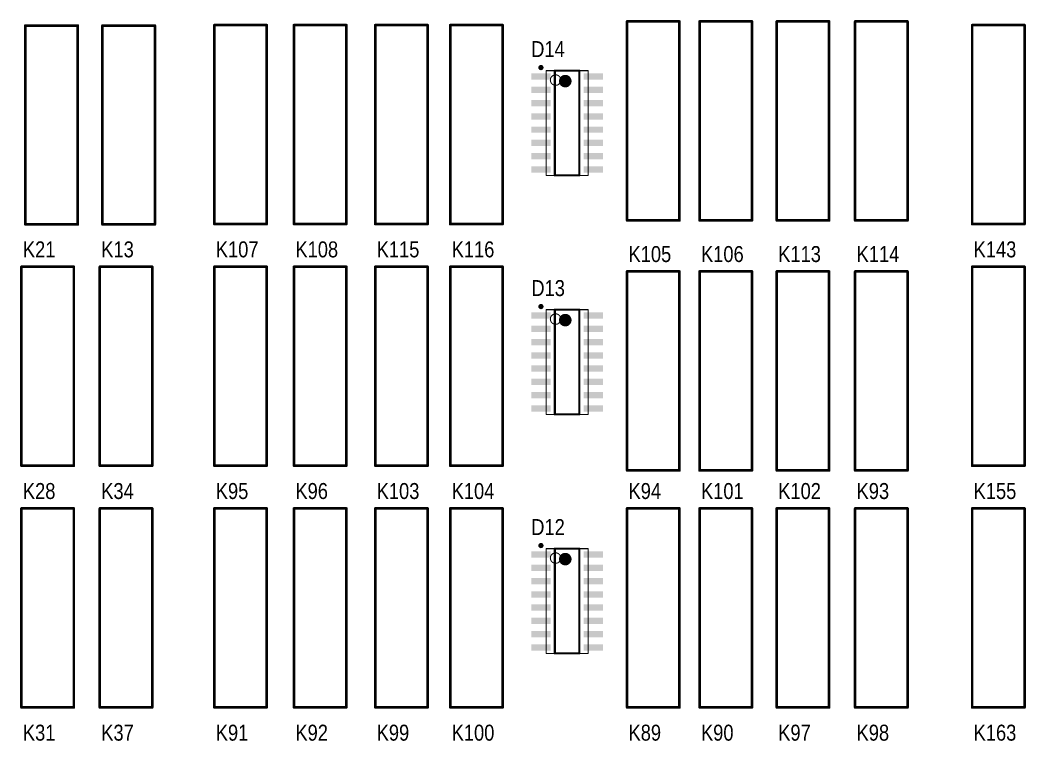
# Model space of a CAD drawing. Header units: millimetres. Extents: x 7140 to 8879, y -16257 to -5062.
# Drawn here: x 7240.7 to 7336.7, y -14654.3 to -14585.5 of the extents above; entities that cross this region are included whole.
import ezdxf

# ---------------------------------------------------------------- set-up
doc = ezdxf.new("R2010")
doc.units = ezdxf.units.MM
for name, color, linetype in [('Mechanical13', 56, 'Continuous'), ('TopOverlay', 2, 'Continuous'), ('TopSolder', 216, 'Continuous')]:
    doc.layers.add(name, color=color, linetype=linetype)
doc.styles.get("Standard").update_dxf_attribs({"font": 'ARIALN.TTF', "height": 3.4})

msp = doc.modelspace()

# ---------------------------------------------------------------- linework, layer by layer
at = {"layer": 'Mechanical13', "const_width": 0.1}
for points in [[(7290.92096, -14590.32192), (7294.92095, -14590.32192)], [(7290.92096, -14600.32195), (7290.92096, -14590.32192)], [(7294.92095, -14600.32195), (7294.92095, -14590.32192)], [(7290.92096, -14600.32195), (7294.92095, -14600.32195)], [(7290.92096, -14613.14565), (7294.92095, -14613.14565)], [(7290.92096, -14623.14563), (7290.92096, -14613.14565)], [(7294.92095, -14623.14563), (7294.92095, -14613.14565)], [(7290.92096, -14623.14563), (7294.92095, -14623.14563)], [(7290.92096, -14635.96938), (7294.92095, -14635.96938)], [(7290.92096, -14645.96936), (7290.92096, -14635.96938)], [(7294.92095, -14645.96936), (7294.92095, -14635.96938)], [(7290.92096, -14645.96936), (7294.92095, -14645.96936)]]:
    msp.add_lwpolyline(points, dxfattribs=at)
at = {"layer": 'Mechanical13'}
for points, const_width in [([(7290.89596, -14590.32192, 1), (7290.94595, -14590.32192, 1)], 0.05), ([(7290.89596, -14590.32192, 1), (7290.94595, -14590.32192, 1)], 0.05), ([(7294.89595, -14590.32192, 1), (7294.94595, -14590.32192, 1)], 0.05), ([(7294.89595, -14590.32192, 1), (7294.94595, -14590.32192, 1)], 0.05), ([(7292.32094, -14591.22197, 1), (7291.32094, -14591.22197, 1)], 0.1), ([(7291.29594, -14591.22197, 1), (7291.34594, -14591.22197, 1)], 0.05), ([(7292.29594, -14591.22197, 1), (7292.34594, -14591.22197, 1)], 0.05), ([(7290.89596, -14600.32195, 1), (7290.94595, -14600.32195, 1)], 0.05), ([(7290.89596, -14600.32195, 1), (7290.94595, -14600.32195, 1)], 0.05), ([(7294.89595, -14600.32195, 1), (7294.94595, -14600.32195, 1)], 0.05), ([(7294.89595, -14600.32195, 1), (7294.94595, -14600.32195, 1)], 0.05), ([(7290.89596, -14613.14565, 1), (7290.94595, -14613.14565, 1)], 0.05), ([(7290.89596, -14613.14565, 1), (7290.94595, -14613.14565, 1)], 0.05), ([(7292.32094, -14614.04563, 1), (7291.32094, -14614.04563, 1)], 0.1), ([(7294.89595, -14613.14565, 1), (7294.94595, -14613.14565, 1)], 0.05), ([(7294.89595, -14613.14565, 1), (7294.94595, -14613.14565, 1)], 0.05), ([(7291.29594, -14614.04563, 1), (7291.34594, -14614.04563, 1)], 0.05), ([(7292.29594, -14614.04563, 1), (7292.34594, -14614.04563, 1)], 0.05), ([(7290.89596, -14623.14563, 1), (7290.94595, -14623.14563, 1)], 0.05), ([(7290.89596, -14623.14563, 1), (7290.94595, -14623.14563, 1)], 0.05), ([(7294.89595, -14623.14563, 1), (7294.94595, -14623.14563, 1)], 0.05), ([(7294.89595, -14623.14563, 1), (7294.94595, -14623.14563, 1)], 0.05), ([(7290.89596, -14635.96938, 1), (7290.94595, -14635.96938, 1)], 0.05), ([(7290.89596, -14635.96938, 1), (7290.94595, -14635.96938, 1)], 0.05), ([(7292.32094, -14636.86939, 1), (7291.32094, -14636.86939, 1)], 0.1), ([(7294.89595, -14635.96938, 1), (7294.94595, -14635.96938, 1)], 0.05), ([(7294.89595, -14635.96938, 1), (7294.94595, -14635.96938, 1)], 0.05), ([(7291.29594, -14636.86939, 1), (7291.34594, -14636.86939, 1)], 0.05), ([(7292.29594, -14636.86939, 1), (7292.34594, -14636.86939, 1)], 0.05), ([(7290.89596, -14645.96936, 1), (7290.94595, -14645.96936, 1)], 0.05), ([(7290.89596, -14645.96936, 1), (7290.94595, -14645.96936, 1)], 0.05), ([(7294.89595, -14645.96936, 1), (7294.94595, -14645.96936, 1)], 0.05), ([(7294.89595, -14645.96936, 1), (7294.94595, -14645.96936, 1)], 0.05)]:
    msp.add_lwpolyline(points, format="xyb", close=True, dxfattribs=dict(at, const_width=const_width))
at = {"layer": 'TopOverlay'}
for points, const_width in [([(7298.64951, -14604.61918), (7298.64951, -14585.62216)], 0.254), ([(7298.64951, -14585.62216), (7303.6525, -14585.62216)], 0.254), ([(7303.6525, -14604.62217), (7303.6525, -14585.62216)], 0.254), ([(7305.57101, -14604.61918), (7305.57101, -14585.62216)], 0.254), ([(7305.57101, -14585.62216), (7310.57405, -14585.62216)], 0.254), ([(7310.57405, -14604.62217), (7310.57405, -14585.62216)], 0.254), ([(7312.94504, -14604.61918), (7312.94504, -14585.62216)], 0.254), ([(7312.94504, -14585.62216), (7317.94803, -14585.62216)], 0.254), ([(7317.94803, -14604.62217), (7317.94803, -14585.62216)], 0.254), ([(7320.42996, -14604.61918), (7320.42996, -14585.62216)], 0.254), ([(7320.42996, -14585.62216), (7325.433, -14585.62216)], 0.254), ([(7325.433, -14604.62217), (7325.433, -14585.62216)], 0.254), ([(7241.18196, -14605.00719), (7241.18196, -14586.01017)], 0.254), ([(7241.18196, -14586.01017), (7246.185, -14586.01017)], 0.254), ([(7246.185, -14605.01019), (7246.185, -14586.01017)], 0.254), ([(7248.54796, -14605.00719), (7248.54796, -14586.01017)], 0.254), ([(7248.54796, -14586.01017), (7253.55095, -14586.01017)], 0.254), ([(7253.55095, -14605.01019), (7253.55095, -14586.01017)], 0.254), ([(7259.23156, -14604.97092), (7259.23156, -14585.9739)], 0.254), ([(7259.23156, -14585.9739), (7264.2346, -14585.9739)], 0.254), ([(7264.2346, -14604.97391), (7264.2346, -14585.9739)], 0.254), ([(7266.83601, -14604.97092), (7266.83601, -14585.9739)], 0.254), ([(7266.83601, -14585.9739), (7271.83905, -14585.9739)], 0.254), ([(7271.83905, -14604.97391), (7271.83905, -14585.9739)], 0.254), ([(7274.59749, -14604.97092), (7274.59749, -14585.9739)], 0.254), ([(7274.59749, -14585.9739), (7279.60053, -14585.9739)], 0.254), ([(7279.60053, -14604.97391), (7279.60053, -14585.9739)], 0.254), ([(7281.75851, -14604.97092), (7281.75851, -14585.9739)], 0.254), ([(7281.75851, -14585.9739), (7286.76155, -14585.9739)], 0.254), ([(7286.76155, -14604.97391), (7286.76155, -14585.9739)], 0.254), ([(7331.60596, -14604.97092), (7331.60596, -14585.9739)], 0.254), ([(7331.60596, -14585.9739), (7336.60895, -14585.9739)], 0.254), ([(7336.60895, -14604.97391), (7336.60895, -14585.9739)], 0.254), ([(7291.74595, -14590.32192), (7294.09596, -14590.32192)], 0.2), ([(7291.74595, -14600.32195), (7291.74595, -14590.32192)], 0.2), ([(7294.09596, -14600.32195), (7294.09596, -14590.32192)], 0.2), ([(7291.74595, -14600.32195), (7294.09596, -14600.32195)], 0.2), ([(7241.18196, -14605.00719), (7241.18496, -14605.01019)], 0.254), ([(7241.18496, -14605.01019), (7246.185, -14605.01019)], 0.254), ([(7248.54796, -14605.00719), (7248.55096, -14605.01019)], 0.254), ([(7248.55096, -14605.01019), (7253.55095, -14605.01019)], 0.254), ([(7259.23156, -14604.97092), (7259.23456, -14604.97391)], 0.254), ([(7259.23456, -14604.97391), (7264.2346, -14604.97391)], 0.254), ([(7266.83601, -14604.97092), (7266.83901, -14604.97391)], 0.254), ([(7266.83901, -14604.97391), (7271.83905, -14604.97391)], 0.254), ([(7274.59749, -14604.97092), (7274.60049, -14604.97391)], 0.254), ([(7274.60049, -14604.97391), (7279.60053, -14604.97391)], 0.254), ([(7281.75851, -14604.97092), (7281.76151, -14604.97391)], 0.254), ([(7281.76151, -14604.97391), (7286.76155, -14604.97391)], 0.254), ([(7298.64951, -14604.61918), (7298.65251, -14604.62217)], 0.254), ([(7298.65251, -14604.62217), (7303.6525, -14604.62217)], 0.254), ([(7305.57101, -14604.61918), (7305.57401, -14604.62217)], 0.254), ([(7305.57401, -14604.62217), (7310.57405, -14604.62217)], 0.254), ([(7312.94504, -14604.61918), (7312.94804, -14604.62217)], 0.254), ([(7312.94804, -14604.62217), (7317.94803, -14604.62217)], 0.254), ([(7320.42996, -14604.61918), (7320.43296, -14604.62217)], 0.254), ([(7320.43296, -14604.62217), (7325.433, -14604.62217)], 0.254), ([(7331.60596, -14604.97092), (7331.60896, -14604.97391)], 0.254), ([(7331.60896, -14604.97391), (7336.60895, -14604.97391)], 0.254), ([(7240.80904, -14628.04865), (7240.80904, -14609.05163)], 0.254), ([(7240.80904, -14609.05163), (7245.81208, -14609.05163)], 0.254), ([(7245.81208, -14628.05164), (7245.81208, -14609.05163)], 0.254), ([(7248.29396, -14628.04865), (7248.29396, -14609.05163)], 0.254), ([(7248.29396, -14609.05163), (7253.29695, -14609.05163)], 0.254), ([(7253.29695, -14628.05164), (7253.29695, -14609.05163)], 0.254), ([(7259.23156, -14628.04865), (7259.23156, -14609.05163)], 0.254), ([(7259.23156, -14609.05163), (7264.23455, -14609.05163)], 0.254), ([(7264.23455, -14628.05164), (7264.23455, -14609.05163)], 0.254), ([(7266.83601, -14628.04865), (7266.83601, -14609.05163)], 0.254), ([(7266.83601, -14609.05163), (7271.83905, -14609.05163)], 0.254), ([(7271.83905, -14628.05164), (7271.83905, -14609.05163)], 0.254), ([(7274.59749, -14628.04865), (7274.59749, -14609.05163)], 0.254), ([(7274.59749, -14609.05163), (7279.60048, -14609.05163)], 0.254), ([(7279.60048, -14628.05164), (7279.60048, -14609.05163)], 0.254), ([(7281.75851, -14628.04865), (7281.75851, -14609.05163)], 0.254), ([(7281.75851, -14609.05163), (7286.76155, -14609.05163)], 0.254), ([(7286.76155, -14628.05164), (7286.76155, -14609.05163)], 0.254), ([(7298.64951, -14628.49518), (7298.64951, -14609.49816)], 0.254), ([(7298.64951, -14609.49816), (7303.6525, -14609.49816)], 0.254), ([(7303.6525, -14628.49817), (7303.6525, -14609.49816)], 0.254), ([(7305.57101, -14628.49518), (7305.57101, -14609.49816)], 0.254), ([(7305.57101, -14609.49816), (7310.574, -14609.49816)], 0.254), ([(7310.574, -14628.49817), (7310.574, -14609.49816)], 0.254), ([(7312.94504, -14628.49518), (7312.94504, -14609.49816)], 0.254), ([(7312.94504, -14609.49816), (7317.94803, -14609.49816)], 0.254), ([(7317.94803, -14628.49817), (7317.94803, -14609.49816)], 0.254), ([(7320.42996, -14628.49518), (7320.42996, -14609.49816)], 0.254), ([(7320.42996, -14609.49816), (7325.43295, -14609.49816)], 0.254), ([(7325.43295, -14628.49817), (7325.43295, -14609.49816)], 0.254), ([(7331.60596, -14628.04865), (7331.60596, -14609.05163)], 0.254), ([(7331.60596, -14609.05163), (7336.60895, -14609.05163)], 0.254), ([(7336.60895, -14628.05164), (7336.60895, -14609.05163)], 0.254), ([(7291.74595, -14613.14565), (7294.09596, -14613.14565)], 0.2), ([(7291.74595, -14623.14563), (7291.74595, -14613.14565)], 0.2), ([(7294.09596, -14623.14563), (7294.09596, -14613.14565)], 0.2), ([(7291.74595, -14623.14563), (7294.09596, -14623.14563)], 0.2), ([(7240.80904, -14628.04865), (7240.81209, -14628.05164)], 0.254), ([(7240.81209, -14628.05164), (7245.81208, -14628.05164)], 0.254), ([(7248.29396, -14628.04865), (7248.29696, -14628.05164)], 0.254), ([(7248.29696, -14628.05164), (7253.29695, -14628.05164)], 0.254), ([(7259.23156, -14628.04865), (7259.23456, -14628.05164)], 0.254), ([(7259.23456, -14628.05164), (7264.23455, -14628.05164)], 0.254), ([(7266.83601, -14628.04865), (7266.83901, -14628.05164)], 0.254), ([(7266.83901, -14628.05164), (7271.83905, -14628.05164)], 0.254), ([(7274.59749, -14628.04865), (7274.60049, -14628.05164)], 0.254), ([(7274.60049, -14628.05164), (7279.60048, -14628.05164)], 0.254), ([(7281.75851, -14628.04865), (7281.76151, -14628.05164)], 0.254), ([(7281.76151, -14628.05164), (7286.76155, -14628.05164)], 0.254), ([(7331.60596, -14628.04865), (7331.60896, -14628.05164)], 0.254), ([(7331.60896, -14628.05164), (7336.60895, -14628.05164)], 0.254), ([(7298.64951, -14628.49518), (7298.65251, -14628.49817)], 0.254), ([(7298.65251, -14628.49817), (7303.6525, -14628.49817)], 0.254), ([(7305.57101, -14628.49518), (7305.57401, -14628.49817)], 0.254), ([(7305.57401, -14628.49817), (7310.574, -14628.49817)], 0.254), ([(7312.94504, -14628.49518), (7312.94804, -14628.49817)], 0.254), ([(7312.94804, -14628.49817), (7317.94803, -14628.49817)], 0.254), ([(7320.42996, -14628.49518), (7320.43296, -14628.49817)], 0.254), ([(7320.43296, -14628.49817), (7325.43295, -14628.49817)], 0.254), ([(7240.80904, -14651.12632), (7240.80904, -14632.12931)], 0.254), ([(7240.80904, -14632.12931), (7245.81203, -14632.12931)], 0.254), ([(7245.81203, -14651.12932), (7245.81203, -14632.12931)], 0.254), ([(7248.29396, -14651.12632), (7248.29396, -14632.12931)], 0.254), ([(7248.29396, -14632.12931), (7253.297, -14632.12931)], 0.254), ([(7253.297, -14651.12932), (7253.297, -14632.12931)], 0.254), ([(7259.23156, -14651.12632), (7259.23156, -14632.12931)], 0.254), ([(7259.23156, -14632.12931), (7264.2346, -14632.12931)], 0.254), ([(7264.2346, -14651.12932), (7264.2346, -14632.12931)], 0.254), ([(7266.83601, -14651.12632), (7266.83601, -14632.12931)], 0.254), ([(7266.83601, -14632.12931), (7271.83905, -14632.12931)], 0.254), ([(7271.83905, -14651.12932), (7271.83905, -14632.12931)], 0.254), ([(7274.59749, -14651.12632), (7274.59749, -14632.12931)], 0.254), ([(7274.59749, -14632.12931), (7279.60053, -14632.12931)], 0.254), ([(7279.60053, -14651.12932), (7279.60053, -14632.12931)], 0.254), ([(7281.75851, -14651.12632), (7281.75851, -14632.12931)], 0.254), ([(7281.75851, -14632.12931), (7286.76155, -14632.12931)], 0.254), ([(7286.76155, -14651.12932), (7286.76155, -14632.12931)], 0.254), ([(7298.64951, -14651.12632), (7298.64951, -14632.12931)], 0.254), ([(7298.64951, -14632.12931), (7303.6525, -14632.12931)], 0.254), ([(7303.6525, -14651.12932), (7303.6525, -14632.12931)], 0.254), ([(7305.57101, -14651.12632), (7305.57101, -14632.12931)], 0.254), ([(7305.57101, -14632.12931), (7310.574, -14632.12931)], 0.254), ([(7310.574, -14651.12932), (7310.574, -14632.12931)], 0.254), ([(7312.94504, -14651.12632), (7312.94504, -14632.12931)], 0.254), ([(7312.94504, -14632.12931), (7317.94808, -14632.12931)], 0.254), ([(7317.94808, -14651.12932), (7317.94808, -14632.12931)], 0.254), ([(7320.42996, -14651.12632), (7320.42996, -14632.12931)], 0.254), ([(7320.42996, -14632.12931), (7325.433, -14632.12931)], 0.254), ([(7325.433, -14651.12932), (7325.433, -14632.12931)], 0.254), ([(7331.60596, -14651.12632), (7331.60596, -14632.12931)], 0.254), ([(7331.60596, -14632.12931), (7336.60895, -14632.12931)], 0.254), ([(7336.60895, -14651.12932), (7336.60895, -14632.12931)], 0.254), ([(7291.74595, -14635.96938), (7294.09596, -14635.96938)], 0.2), ([(7291.74595, -14645.96936), (7291.74595, -14635.96938)], 0.2), ([(7294.09596, -14645.96936), (7294.09596, -14635.96938)], 0.2), ([(7291.74595, -14645.96936), (7294.09596, -14645.96936)], 0.2), ([(7240.80904, -14651.12632), (7240.81204, -14651.12932)], 0.254), ([(7240.81204, -14651.12932), (7245.81203, -14651.12932)], 0.254), ([(7248.29396, -14651.12632), (7248.29696, -14651.12932)], 0.254), ([(7248.29696, -14651.12932), (7253.297, -14651.12932)], 0.254), ([(7259.23156, -14651.12632), (7259.23456, -14651.12932)], 0.254), ([(7259.23456, -14651.12932), (7264.2346, -14651.12932)], 0.254), ([(7266.83601, -14651.12632), (7266.83901, -14651.12932)], 0.254), ([(7266.83901, -14651.12932), (7271.83905, -14651.12932)], 0.254), ([(7274.59749, -14651.12632), (7274.60049, -14651.12932)], 0.254), ([(7274.60049, -14651.12932), (7279.60053, -14651.12932)], 0.254), ([(7281.75851, -14651.12632), (7281.76151, -14651.12932)], 0.254), ([(7281.76151, -14651.12932), (7286.76155, -14651.12932)], 0.254), ([(7298.64951, -14651.12632), (7298.65251, -14651.12932)], 0.254), ([(7298.65251, -14651.12932), (7303.6525, -14651.12932)], 0.254), ([(7305.57101, -14651.12632), (7305.57401, -14651.12932)], 0.254), ([(7305.57401, -14651.12932), (7310.574, -14651.12932)], 0.254), ([(7312.94504, -14651.12632), (7312.94804, -14651.12932)], 0.254), ([(7312.94804, -14651.12932), (7317.94808, -14651.12932)], 0.254), ([(7320.42996, -14651.12632), (7320.43296, -14651.12932)], 0.254), ([(7320.43296, -14651.12932), (7325.433, -14651.12932)], 0.254), ([(7331.60596, -14651.12632), (7331.60896, -14651.12932)], 0.254), ([(7331.60896, -14651.12932), (7336.60895, -14651.12932)], 0.254)]:
    msp.add_lwpolyline(points, dxfattribs=dict(at, const_width=const_width))
for points, const_width in [([(7298.58601, -14585.62216, 1), (7298.71301, -14585.62216, 1)], 0.127), ([(7298.58601, -14585.62216, 1), (7298.71301, -14585.62216, 1)], 0.127), ([(7303.589, -14585.62216, 1), (7303.716, -14585.62216, 1)], 0.127), ([(7303.589, -14585.62216, 1), (7303.716, -14585.62216, 1)], 0.127), ([(7305.50751, -14585.62216, 1), (7305.63451, -14585.62216, 1)], 0.127), ([(7305.50751, -14585.62216, 1), (7305.63451, -14585.62216, 1)], 0.127), ([(7310.51055, -14585.62216, 1), (7310.63755, -14585.62216, 1)], 0.127), ([(7310.51055, -14585.62216, 1), (7310.63755, -14585.62216, 1)], 0.127), ([(7312.88154, -14585.62216, 1), (7313.00854, -14585.62216, 1)], 0.127), ([(7312.88154, -14585.62216, 1), (7313.00854, -14585.62216, 1)], 0.127), ([(7317.88453, -14585.62216, 1), (7318.01153, -14585.62216, 1)], 0.127), ([(7317.88453, -14585.62216, 1), (7318.01153, -14585.62216, 1)], 0.127), ([(7320.36646, -14585.62216, 1), (7320.49346, -14585.62216, 1)], 0.127), ([(7320.36646, -14585.62216, 1), (7320.49346, -14585.62216, 1)], 0.127), ([(7325.3695, -14585.62216, 1), (7325.4965, -14585.62216, 1)], 0.127), ([(7325.3695, -14585.62216, 1), (7325.4965, -14585.62216, 1)], 0.127), ([(7241.11846, -14586.01017, 1), (7241.24546, -14586.01017, 1)], 0.127), ([(7241.11846, -14586.01017, 1), (7241.24546, -14586.01017, 1)], 0.127), ([(7246.1215, -14586.01017, 1), (7246.2485, -14586.01017, 1)], 0.127), ([(7246.1215, -14586.01017, 1), (7246.2485, -14586.01017, 1)], 0.127), ([(7248.48446, -14586.01017, 1), (7248.61146, -14586.01017, 1)], 0.127), ([(7248.48446, -14586.01017, 1), (7248.61146, -14586.01017, 1)], 0.127), ([(7253.48745, -14586.01017, 1), (7253.61445, -14586.01017, 1)], 0.127), ([(7253.48745, -14586.01017, 1), (7253.61445, -14586.01017, 1)], 0.127), ([(7259.16806, -14585.9739, 1), (7259.29506, -14585.9739, 1)], 0.127), ([(7259.16806, -14585.9739, 1), (7259.29506, -14585.9739, 1)], 0.127), ([(7264.1711, -14585.9739, 1), (7264.2981, -14585.9739, 1)], 0.127), ([(7264.1711, -14585.9739, 1), (7264.2981, -14585.9739, 1)], 0.127), ([(7266.77251, -14585.9739, 1), (7266.89951, -14585.9739, 1)], 0.127), ([(7266.77251, -14585.9739, 1), (7266.89951, -14585.9739, 1)], 0.127), ([(7271.77555, -14585.9739, 1), (7271.90255, -14585.9739, 1)], 0.127), ([(7271.77555, -14585.9739, 1), (7271.90255, -14585.9739, 1)], 0.127), ([(7274.53399, -14585.9739, 1), (7274.66099, -14585.9739, 1)], 0.127), ([(7274.53399, -14585.9739, 1), (7274.66099, -14585.9739, 1)], 0.127), ([(7279.53703, -14585.9739, 1), (7279.66403, -14585.9739, 1)], 0.127), ([(7279.53703, -14585.9739, 1), (7279.66403, -14585.9739, 1)], 0.127), ([(7281.69501, -14585.9739, 1), (7281.82201, -14585.9739, 1)], 0.127), ([(7281.69501, -14585.9739, 1), (7281.82201, -14585.9739, 1)], 0.127), ([(7286.69805, -14585.9739, 1), (7286.82505, -14585.9739, 1)], 0.127), ([(7286.69805, -14585.9739, 1), (7286.82505, -14585.9739, 1)], 0.127), ([(7331.54246, -14585.9739, 1), (7331.66946, -14585.9739, 1)], 0.127), ([(7331.54246, -14585.9739, 1), (7331.66946, -14585.9739, 1)], 0.127), ([(7336.54545, -14585.9739, 1), (7336.67245, -14585.9739, 1)], 0.127), ([(7336.54545, -14585.9739, 1), (7336.67245, -14585.9739, 1)], 0.127), ([(7290.54594, -14590.02697, 1), (7290.29594, -14590.02697, 1)], 0.25), ([(7290.23344, -14590.02697, 1), (7290.35844, -14590.02697, 1)], 0.125), ([(7290.48344, -14590.02697, 1), (7290.60844, -14590.02697, 1)], 0.125), ([(7291.69595, -14590.32192, 1), (7291.79595, -14590.32192, 1)], 0.1), ([(7291.69595, -14590.32192, 1), (7291.79595, -14590.32192, 1)], 0.1), ([(7294.04596, -14590.32192, 1), (7294.14596, -14590.32192, 1)], 0.1), ([(7294.04596, -14590.32192, 1), (7294.14596, -14590.32192, 1)], 0.1), ([(7293.04594, -14591.32197, 1), (7292.44594, -14591.32197, 1)], 0.6), ([(7292.29594, -14591.32197, 1), (7292.59594, -14591.32197, 1)], 0.3), ([(7292.89594, -14591.32197, 1), (7293.19594, -14591.32197, 1)], 0.3), ([(7291.69595, -14600.32195, 1), (7291.79595, -14600.32195, 1)], 0.1), ([(7291.69595, -14600.32195, 1), (7291.79595, -14600.32195, 1)], 0.1), ([(7294.04596, -14600.32195, 1), (7294.14596, -14600.32195, 1)], 0.1), ([(7294.04596, -14600.32195, 1), (7294.14596, -14600.32195, 1)], 0.1), ([(7241.11846, -14605.00719, 1), (7241.24546, -14605.00719, 1)], 0.127), ([(7241.11846, -14605.00719, 1), (7241.24546, -14605.00719, 1)], 0.127), ([(7241.12146, -14605.01019, 1), (7241.24846, -14605.01019, 1)], 0.127), ([(7241.12146, -14605.01019, 1), (7241.24846, -14605.01019, 1)], 0.127), ([(7246.1215, -14605.01019, 1), (7246.2485, -14605.01019, 1)], 0.127), ([(7246.1215, -14605.01019, 1), (7246.2485, -14605.01019, 1)], 0.127), ([(7248.48446, -14605.00719, 1), (7248.61146, -14605.00719, 1)], 0.127), ([(7248.48446, -14605.00719, 1), (7248.61146, -14605.00719, 1)], 0.127), ([(7248.48746, -14605.01019, 1), (7248.61446, -14605.01019, 1)], 0.127), ([(7248.48746, -14605.01019, 1), (7248.61446, -14605.01019, 1)], 0.127), ([(7253.48745, -14605.01019, 1), (7253.61445, -14605.01019, 1)], 0.127), ([(7253.48745, -14605.01019, 1), (7253.61445, -14605.01019, 1)], 0.127), ([(7259.16806, -14604.97092, 1), (7259.29506, -14604.97092, 1)], 0.127), ([(7259.16806, -14604.97092, 1), (7259.29506, -14604.97092, 1)], 0.127), ([(7259.17106, -14604.97391, 1), (7259.29806, -14604.97391, 1)], 0.127), ([(7259.17106, -14604.97391, 1), (7259.29806, -14604.97391, 1)], 0.127), ([(7264.1711, -14604.97391, 1), (7264.2981, -14604.97391, 1)], 0.127), ([(7264.1711, -14604.97391, 1), (7264.2981, -14604.97391, 1)], 0.127), ([(7266.77251, -14604.97092, 1), (7266.89951, -14604.97092, 1)], 0.127), ([(7266.77251, -14604.97092, 1), (7266.89951, -14604.97092, 1)], 0.127), ([(7266.77551, -14604.97391, 1), (7266.90251, -14604.97391, 1)], 0.127), ([(7266.77551, -14604.97391, 1), (7266.90251, -14604.97391, 1)], 0.127), ([(7271.77555, -14604.97391, 1), (7271.90255, -14604.97391, 1)], 0.127), ([(7271.77555, -14604.97391, 1), (7271.90255, -14604.97391, 1)], 0.127), ([(7274.53399, -14604.97092, 1), (7274.66099, -14604.97092, 1)], 0.127), ([(7274.53399, -14604.97092, 1), (7274.66099, -14604.97092, 1)], 0.127), ([(7274.53699, -14604.97391, 1), (7274.66399, -14604.97391, 1)], 0.127), ([(7274.53699, -14604.97391, 1), (7274.66399, -14604.97391, 1)], 0.127), ([(7279.53703, -14604.97391, 1), (7279.66403, -14604.97391, 1)], 0.127), ([(7279.53703, -14604.97391, 1), (7279.66403, -14604.97391, 1)], 0.127), ([(7281.69501, -14604.97092, 1), (7281.82201, -14604.97092, 1)], 0.127), ([(7281.69501, -14604.97092, 1), (7281.82201, -14604.97092, 1)], 0.127), ([(7281.69801, -14604.97391, 1), (7281.82501, -14604.97391, 1)], 0.127), ([(7281.69801, -14604.97391, 1), (7281.82501, -14604.97391, 1)], 0.127), ([(7286.69805, -14604.97391, 1), (7286.82505, -14604.97391, 1)], 0.127), ([(7286.69805, -14604.97391, 1), (7286.82505, -14604.97391, 1)], 0.127), ([(7298.58601, -14604.61918, 1), (7298.71301, -14604.61918, 1)], 0.127), ([(7298.58601, -14604.61918, 1), (7298.71301, -14604.61918, 1)], 0.127), ([(7298.58901, -14604.62217, 1), (7298.71601, -14604.62217, 1)], 0.127), ([(7298.58901, -14604.62217, 1), (7298.71601, -14604.62217, 1)], 0.127), ([(7303.589, -14604.62217, 1), (7303.716, -14604.62217, 1)], 0.127), ([(7303.589, -14604.62217, 1), (7303.716, -14604.62217, 1)], 0.127), ([(7305.50751, -14604.61918, 1), (7305.63451, -14604.61918, 1)], 0.127), ([(7305.50751, -14604.61918, 1), (7305.63451, -14604.61918, 1)], 0.127), ([(7305.51051, -14604.62217, 1), (7305.63751, -14604.62217, 1)], 0.127), ([(7305.51051, -14604.62217, 1), (7305.63751, -14604.62217, 1)], 0.127), ([(7310.51055, -14604.62217, 1), (7310.63755, -14604.62217, 1)], 0.127), ([(7310.51055, -14604.62217, 1), (7310.63755, -14604.62217, 1)], 0.127), ([(7312.88154, -14604.61918, 1), (7313.00854, -14604.61918, 1)], 0.127), ([(7312.88154, -14604.61918, 1), (7313.00854, -14604.61918, 1)], 0.127), ([(7312.88454, -14604.62217, 1), (7313.01154, -14604.62217, 1)], 0.127), ([(7312.88454, -14604.62217, 1), (7313.01154, -14604.62217, 1)], 0.127), ([(7317.88453, -14604.62217, 1), (7318.01153, -14604.62217, 1)], 0.127), ([(7317.88453, -14604.62217, 1), (7318.01153, -14604.62217, 1)], 0.127), ([(7320.36646, -14604.61918, 1), (7320.49346, -14604.61918, 1)], 0.127), ([(7320.36646, -14604.61918, 1), (7320.49346, -14604.61918, 1)], 0.127), ([(7320.36946, -14604.62217, 1), (7320.49646, -14604.62217, 1)], 0.127), ([(7320.36946, -14604.62217, 1), (7320.49646, -14604.62217, 1)], 0.127), ([(7325.3695, -14604.62217, 1), (7325.4965, -14604.62217, 1)], 0.127), ([(7325.3695, -14604.62217, 1), (7325.4965, -14604.62217, 1)], 0.127), ([(7331.54246, -14604.97092, 1), (7331.66946, -14604.97092, 1)], 0.127), ([(7331.54246, -14604.97092, 1), (7331.66946, -14604.97092, 1)], 0.127), ([(7331.54546, -14604.97391, 1), (7331.67246, -14604.97391, 1)], 0.127), ([(7331.54546, -14604.97391, 1), (7331.67246, -14604.97391, 1)], 0.127), ([(7336.54545, -14604.97391, 1), (7336.67245, -14604.97391, 1)], 0.127), ([(7336.54545, -14604.97391, 1), (7336.67245, -14604.97391, 1)], 0.127), ([(7240.74554, -14609.05163, 1), (7240.87254, -14609.05163, 1)], 0.127), ([(7240.74554, -14609.05163, 1), (7240.87254, -14609.05163, 1)], 0.127), ([(7245.74858, -14609.05163, 1), (7245.87558, -14609.05163, 1)], 0.127), ([(7245.74858, -14609.05163, 1), (7245.87558, -14609.05163, 1)], 0.127), ([(7248.23046, -14609.05163, 1), (7248.35746, -14609.05163, 1)], 0.127), ([(7248.23046, -14609.05163, 1), (7248.35746, -14609.05163, 1)], 0.127), ([(7253.23345, -14609.05163, 1), (7253.36045, -14609.05163, 1)], 0.127), ([(7253.23345, -14609.05163, 1), (7253.36045, -14609.05163, 1)], 0.127), ([(7259.16806, -14609.05163, 1), (7259.29506, -14609.05163, 1)], 0.127), ([(7259.16806, -14609.05163, 1), (7259.29506, -14609.05163, 1)], 0.127), ([(7264.17105, -14609.05163, 1), (7264.29805, -14609.05163, 1)], 0.127), ([(7264.17105, -14609.05163, 1), (7264.29805, -14609.05163, 1)], 0.127), ([(7266.77251, -14609.05163, 1), (7266.89951, -14609.05163, 1)], 0.127), ([(7266.77251, -14609.05163, 1), (7266.89951, -14609.05163, 1)], 0.127), ([(7271.77555, -14609.05163, 1), (7271.90255, -14609.05163, 1)], 0.127), ([(7271.77555, -14609.05163, 1), (7271.90255, -14609.05163, 1)], 0.127), ([(7274.53399, -14609.05163, 1), (7274.66099, -14609.05163, 1)], 0.127), ([(7274.53399, -14609.05163, 1), (7274.66099, -14609.05163, 1)], 0.127), ([(7279.53698, -14609.05163, 1), (7279.66398, -14609.05163, 1)], 0.127), ([(7279.53698, -14609.05163, 1), (7279.66398, -14609.05163, 1)], 0.127), ([(7281.69501, -14609.05163, 1), (7281.82201, -14609.05163, 1)], 0.127), ([(7281.69501, -14609.05163, 1), (7281.82201, -14609.05163, 1)], 0.127), ([(7286.69805, -14609.05163, 1), (7286.82505, -14609.05163, 1)], 0.127), ([(7286.69805, -14609.05163, 1), (7286.82505, -14609.05163, 1)], 0.127), ([(7298.58601, -14609.49816, 1), (7298.71301, -14609.49816, 1)], 0.127), ([(7298.58601, -14609.49816, 1), (7298.71301, -14609.49816, 1)], 0.127), ([(7303.589, -14609.49816, 1), (7303.716, -14609.49816, 1)], 0.127), ([(7303.589, -14609.49816, 1), (7303.716, -14609.49816, 1)], 0.127), ([(7305.50751, -14609.49816, 1), (7305.63451, -14609.49816, 1)], 0.127), ([(7305.50751, -14609.49816, 1), (7305.63451, -14609.49816, 1)], 0.127), ([(7310.5105, -14609.49816, 1), (7310.6375, -14609.49816, 1)], 0.127), ([(7310.5105, -14609.49816, 1), (7310.6375, -14609.49816, 1)], 0.127), ([(7312.88154, -14609.49816, 1), (7313.00854, -14609.49816, 1)], 0.127), ([(7312.88154, -14609.49816, 1), (7313.00854, -14609.49816, 1)], 0.127), ([(7317.88453, -14609.49816, 1), (7318.01153, -14609.49816, 1)], 0.127), ([(7317.88453, -14609.49816, 1), (7318.01153, -14609.49816, 1)], 0.127), ([(7320.36646, -14609.49816, 1), (7320.49346, -14609.49816, 1)], 0.127), ([(7320.36646, -14609.49816, 1), (7320.49346, -14609.49816, 1)], 0.127), ([(7325.36945, -14609.49816, 1), (7325.49645, -14609.49816, 1)], 0.127), ([(7325.36945, -14609.49816, 1), (7325.49645, -14609.49816, 1)], 0.127), ([(7331.54246, -14609.05163, 1), (7331.66946, -14609.05163, 1)], 0.127), ([(7331.54246, -14609.05163, 1), (7331.66946, -14609.05163, 1)], 0.127), ([(7336.54545, -14609.05163, 1), (7336.67245, -14609.05163, 1)], 0.127), ([(7336.54545, -14609.05163, 1), (7336.67245, -14609.05163, 1)], 0.127), ([(7290.54594, -14612.85063, 1), (7290.29594, -14612.85063, 1)], 0.25), ([(7290.23344, -14612.85063, 1), (7290.35844, -14612.85063, 1)], 0.125), ([(7290.48344, -14612.85063, 1), (7290.60844, -14612.85063, 1)], 0.125), ([(7291.69595, -14613.14565, 1), (7291.79595, -14613.14565, 1)], 0.1), ([(7291.69595, -14613.14565, 1), (7291.79595, -14613.14565, 1)], 0.1), ([(7293.04594, -14614.14563, 1), (7292.44594, -14614.14563, 1)], 0.6), ([(7294.04596, -14613.14565, 1), (7294.14596, -14613.14565, 1)], 0.1), ([(7294.04596, -14613.14565, 1), (7294.14596, -14613.14565, 1)], 0.1), ([(7292.29594, -14614.14563, 1), (7292.59594, -14614.14563, 1)], 0.3), ([(7292.89594, -14614.14563, 1), (7293.19594, -14614.14563, 1)], 0.3), ([(7291.69595, -14623.14563, 1), (7291.79595, -14623.14563, 1)], 0.1), ([(7291.69595, -14623.14563, 1), (7291.79595, -14623.14563, 1)], 0.1), ([(7294.04596, -14623.14563, 1), (7294.14596, -14623.14563, 1)], 0.1), ([(7294.04596, -14623.14563, 1), (7294.14596, -14623.14563, 1)], 0.1), ([(7240.74554, -14628.04865, 1), (7240.87254, -14628.04865, 1)], 0.127), ([(7240.74554, -14628.04865, 1), (7240.87254, -14628.04865, 1)], 0.127), ([(7240.74859, -14628.05164, 1), (7240.87559, -14628.05164, 1)], 0.127), ([(7240.74859, -14628.05164, 1), (7240.87559, -14628.05164, 1)], 0.127), ([(7245.74858, -14628.05164, 1), (7245.87558, -14628.05164, 1)], 0.127), ([(7245.74858, -14628.05164, 1), (7245.87558, -14628.05164, 1)], 0.127), ([(7248.23046, -14628.04865, 1), (7248.35746, -14628.04865, 1)], 0.127), ([(7248.23046, -14628.04865, 1), (7248.35746, -14628.04865, 1)], 0.127), ([(7248.23346, -14628.05164, 1), (7248.36046, -14628.05164, 1)], 0.127), ([(7248.23346, -14628.05164, 1), (7248.36046, -14628.05164, 1)], 0.127), ([(7253.23345, -14628.05164, 1), (7253.36045, -14628.05164, 1)], 0.127), ([(7253.23345, -14628.05164, 1), (7253.36045, -14628.05164, 1)], 0.127), ([(7259.16806, -14628.04865, 1), (7259.29506, -14628.04865, 1)], 0.127), ([(7259.16806, -14628.04865, 1), (7259.29506, -14628.04865, 1)], 0.127), ([(7259.17106, -14628.05164, 1), (7259.29806, -14628.05164, 1)], 0.127), ([(7259.17106, -14628.05164, 1), (7259.29806, -14628.05164, 1)], 0.127), ([(7264.17105, -14628.05164, 1), (7264.29805, -14628.05164, 1)], 0.127), ([(7264.17105, -14628.05164, 1), (7264.29805, -14628.05164, 1)], 0.127), ([(7266.77251, -14628.04865, 1), (7266.89951, -14628.04865, 1)], 0.127), ([(7266.77251, -14628.04865, 1), (7266.89951, -14628.04865, 1)], 0.127), ([(7266.77551, -14628.05164, 1), (7266.90251, -14628.05164, 1)], 0.127), ([(7266.77551, -14628.05164, 1), (7266.90251, -14628.05164, 1)], 0.127), ([(7271.77555, -14628.05164, 1), (7271.90255, -14628.05164, 1)], 0.127), ([(7271.77555, -14628.05164, 1), (7271.90255, -14628.05164, 1)], 0.127), ([(7274.53399, -14628.04865, 1), (7274.66099, -14628.04865, 1)], 0.127), ([(7274.53399, -14628.04865, 1), (7274.66099, -14628.04865, 1)], 0.127), ([(7274.53699, -14628.05164, 1), (7274.66399, -14628.05164, 1)], 0.127), ([(7274.53699, -14628.05164, 1), (7274.66399, -14628.05164, 1)], 0.127), ([(7279.53698, -14628.05164, 1), (7279.66398, -14628.05164, 1)], 0.127), ([(7279.53698, -14628.05164, 1), (7279.66398, -14628.05164, 1)], 0.127), ([(7281.69501, -14628.04865, 1), (7281.82201, -14628.04865, 1)], 0.127), ([(7281.69501, -14628.04865, 1), (7281.82201, -14628.04865, 1)], 0.127), ([(7281.69801, -14628.05164, 1), (7281.82501, -14628.05164, 1)], 0.127), ([(7281.69801, -14628.05164, 1), (7281.82501, -14628.05164, 1)], 0.127), ([(7286.69805, -14628.05164, 1), (7286.82505, -14628.05164, 1)], 0.127), ([(7286.69805, -14628.05164, 1), (7286.82505, -14628.05164, 1)], 0.127), ([(7331.54246, -14628.04865, 1), (7331.66946, -14628.04865, 1)], 0.127), ([(7331.54246, -14628.04865, 1), (7331.66946, -14628.04865, 1)], 0.127), ([(7331.54546, -14628.05164, 1), (7331.67246, -14628.05164, 1)], 0.127), ([(7331.54546, -14628.05164, 1), (7331.67246, -14628.05164, 1)], 0.127), ([(7336.54545, -14628.05164, 1), (7336.67245, -14628.05164, 1)], 0.127), ([(7336.54545, -14628.05164, 1), (7336.67245, -14628.05164, 1)], 0.127), ([(7298.58601, -14628.49518, 1), (7298.71301, -14628.49518, 1)], 0.127), ([(7298.58601, -14628.49518, 1), (7298.71301, -14628.49518, 1)], 0.127), ([(7298.58901, -14628.49817, 1), (7298.71601, -14628.49817, 1)], 0.127), ([(7298.58901, -14628.49817, 1), (7298.71601, -14628.49817, 1)], 0.127), ([(7303.589, -14628.49817, 1), (7303.716, -14628.49817, 1)], 0.127), ([(7303.589, -14628.49817, 1), (7303.716, -14628.49817, 1)], 0.127), ([(7305.50751, -14628.49518, 1), (7305.63451, -14628.49518, 1)], 0.127), ([(7305.50751, -14628.49518, 1), (7305.63451, -14628.49518, 1)], 0.127), ([(7305.51051, -14628.49817, 1), (7305.63751, -14628.49817, 1)], 0.127), ([(7305.51051, -14628.49817, 1), (7305.63751, -14628.49817, 1)], 0.127), ([(7310.5105, -14628.49817, 1), (7310.6375, -14628.49817, 1)], 0.127), ([(7310.5105, -14628.49817, 1), (7310.6375, -14628.49817, 1)], 0.127), ([(7312.88154, -14628.49518, 1), (7313.00854, -14628.49518, 1)], 0.127), ([(7312.88154, -14628.49518, 1), (7313.00854, -14628.49518, 1)], 0.127), ([(7312.88454, -14628.49817, 1), (7313.01154, -14628.49817, 1)], 0.127), ([(7312.88454, -14628.49817, 1), (7313.01154, -14628.49817, 1)], 0.127), ([(7317.88453, -14628.49817, 1), (7318.01153, -14628.49817, 1)], 0.127), ([(7317.88453, -14628.49817, 1), (7318.01153, -14628.49817, 1)], 0.127), ([(7320.36646, -14628.49518, 1), (7320.49346, -14628.49518, 1)], 0.127), ([(7320.36646, -14628.49518, 1), (7320.49346, -14628.49518, 1)], 0.127), ([(7320.36946, -14628.49817, 1), (7320.49646, -14628.49817, 1)], 0.127), ([(7320.36946, -14628.49817, 1), (7320.49646, -14628.49817, 1)], 0.127), ([(7325.36945, -14628.49817, 1), (7325.49645, -14628.49817, 1)], 0.127), ([(7325.36945, -14628.49817, 1), (7325.49645, -14628.49817, 1)], 0.127), ([(7240.74554, -14632.12931, 1), (7240.87254, -14632.12931, 1)], 0.127), ([(7240.74554, -14632.12931, 1), (7240.87254, -14632.12931, 1)], 0.127), ([(7245.74853, -14632.12931, 1), (7245.87553, -14632.12931, 1)], 0.127), ([(7245.74853, -14632.12931, 1), (7245.87553, -14632.12931, 1)], 0.127), ([(7248.23046, -14632.12931, 1), (7248.35746, -14632.12931, 1)], 0.127), ([(7248.23046, -14632.12931, 1), (7248.35746, -14632.12931, 1)], 0.127), ([(7253.2335, -14632.12931, 1), (7253.3605, -14632.12931, 1)], 0.127), ([(7253.2335, -14632.12931, 1), (7253.3605, -14632.12931, 1)], 0.127), ([(7259.16806, -14632.12931, 1), (7259.29506, -14632.12931, 1)], 0.127), ([(7259.16806, -14632.12931, 1), (7259.29506, -14632.12931, 1)], 0.127), ([(7264.1711, -14632.12931, 1), (7264.2981, -14632.12931, 1)], 0.127), ([(7264.1711, -14632.12931, 1), (7264.2981, -14632.12931, 1)], 0.127), ([(7266.77251, -14632.12931, 1), (7266.89951, -14632.12931, 1)], 0.127), ([(7266.77251, -14632.12931, 1), (7266.89951, -14632.12931, 1)], 0.127), ([(7271.77555, -14632.12931, 1), (7271.90255, -14632.12931, 1)], 0.127), ([(7271.77555, -14632.12931, 1), (7271.90255, -14632.12931, 1)], 0.127), ([(7274.53399, -14632.12931, 1), (7274.66099, -14632.12931, 1)], 0.127), ([(7274.53399, -14632.12931, 1), (7274.66099, -14632.12931, 1)], 0.127), ([(7279.53703, -14632.12931, 1), (7279.66403, -14632.12931, 1)], 0.127), ([(7279.53703, -14632.12931, 1), (7279.66403, -14632.12931, 1)], 0.127), ([(7281.69501, -14632.12931, 1), (7281.82201, -14632.12931, 1)], 0.127), ([(7281.69501, -14632.12931, 1), (7281.82201, -14632.12931, 1)], 0.127), ([(7286.69805, -14632.12931, 1), (7286.82505, -14632.12931, 1)], 0.127), ([(7286.69805, -14632.12931, 1), (7286.82505, -14632.12931, 1)], 0.127), ([(7298.58601, -14632.12931, 1), (7298.71301, -14632.12931, 1)], 0.127), ([(7298.58601, -14632.12931, 1), (7298.71301, -14632.12931, 1)], 0.127), ([(7303.589, -14632.12931, 1), (7303.716, -14632.12931, 1)], 0.127), ([(7303.589, -14632.12931, 1), (7303.716, -14632.12931, 1)], 0.127), ([(7305.50751, -14632.12931, 1), (7305.63451, -14632.12931, 1)], 0.127), ([(7305.50751, -14632.12931, 1), (7305.63451, -14632.12931, 1)], 0.127), ([(7310.5105, -14632.12931, 1), (7310.6375, -14632.12931, 1)], 0.127), ([(7310.5105, -14632.12931, 1), (7310.6375, -14632.12931, 1)], 0.127), ([(7312.88154, -14632.12931, 1), (7313.00854, -14632.12931, 1)], 0.127), ([(7312.88154, -14632.12931, 1), (7313.00854, -14632.12931, 1)], 0.127), ([(7317.88458, -14632.12931, 1), (7318.01158, -14632.12931, 1)], 0.127), ([(7317.88458, -14632.12931, 1), (7318.01158, -14632.12931, 1)], 0.127), ([(7320.36646, -14632.12931, 1), (7320.49346, -14632.12931, 1)], 0.127), ([(7320.36646, -14632.12931, 1), (7320.49346, -14632.12931, 1)], 0.127), ([(7325.3695, -14632.12931, 1), (7325.4965, -14632.12931, 1)], 0.127), ([(7325.3695, -14632.12931, 1), (7325.4965, -14632.12931, 1)], 0.127), ([(7331.54246, -14632.12931, 1), (7331.66946, -14632.12931, 1)], 0.127), ([(7331.54246, -14632.12931, 1), (7331.66946, -14632.12931, 1)], 0.127), ([(7336.54545, -14632.12931, 1), (7336.67245, -14632.12931, 1)], 0.127), ([(7336.54545, -14632.12931, 1), (7336.67245, -14632.12931, 1)], 0.127), ([(7290.54594, -14635.67439, 1), (7290.29594, -14635.67439, 1)], 0.25), ([(7290.23344, -14635.67439, 1), (7290.35844, -14635.67439, 1)], 0.125), ([(7290.48344, -14635.67439, 1), (7290.60844, -14635.67439, 1)], 0.125), ([(7291.69595, -14635.96938, 1), (7291.79595, -14635.96938, 1)], 0.1), ([(7291.69595, -14635.96938, 1), (7291.79595, -14635.96938, 1)], 0.1), ([(7293.04594, -14636.96939, 1), (7292.44594, -14636.96939, 1)], 0.6), ([(7292.29594, -14636.96939, 1), (7292.59594, -14636.96939, 1)], 0.3), ([(7292.89594, -14636.96939, 1), (7293.19594, -14636.96939, 1)], 0.3), ([(7294.04596, -14635.96938, 1), (7294.14596, -14635.96938, 1)], 0.1), ([(7294.04596, -14635.96938, 1), (7294.14596, -14635.96938, 1)], 0.1), ([(7291.69595, -14645.96936, 1), (7291.79595, -14645.96936, 1)], 0.1), ([(7291.69595, -14645.96936, 1), (7291.79595, -14645.96936, 1)], 0.1), ([(7294.04596, -14645.96936, 1), (7294.14596, -14645.96936, 1)], 0.1), ([(7294.04596, -14645.96936, 1), (7294.14596, -14645.96936, 1)], 0.1), ([(7240.74554, -14651.12632, 1), (7240.87254, -14651.12632, 1)], 0.127), ([(7240.74554, -14651.12632, 1), (7240.87254, -14651.12632, 1)], 0.127), ([(7240.74854, -14651.12932, 1), (7240.87554, -14651.12932, 1)], 0.127), ([(7240.74854, -14651.12932, 1), (7240.87554, -14651.12932, 1)], 0.127), ([(7245.74853, -14651.12932, 1), (7245.87553, -14651.12932, 1)], 0.127), ([(7245.74853, -14651.12932, 1), (7245.87553, -14651.12932, 1)], 0.127), ([(7248.23046, -14651.12632, 1), (7248.35746, -14651.12632, 1)], 0.127), ([(7248.23046, -14651.12632, 1), (7248.35746, -14651.12632, 1)], 0.127), ([(7248.23346, -14651.12932, 1), (7248.36046, -14651.12932, 1)], 0.127), ([(7248.23346, -14651.12932, 1), (7248.36046, -14651.12932, 1)], 0.127), ([(7253.2335, -14651.12932, 1), (7253.3605, -14651.12932, 1)], 0.127), ([(7253.2335, -14651.12932, 1), (7253.3605, -14651.12932, 1)], 0.127), ([(7259.16806, -14651.12632, 1), (7259.29506, -14651.12632, 1)], 0.127), ([(7259.16806, -14651.12632, 1), (7259.29506, -14651.12632, 1)], 0.127), ([(7259.17106, -14651.12932, 1), (7259.29806, -14651.12932, 1)], 0.127), ([(7259.17106, -14651.12932, 1), (7259.29806, -14651.12932, 1)], 0.127), ([(7264.1711, -14651.12932, 1), (7264.2981, -14651.12932, 1)], 0.127), ([(7264.1711, -14651.12932, 1), (7264.2981, -14651.12932, 1)], 0.127), ([(7266.77251, -14651.12632, 1), (7266.89951, -14651.12632, 1)], 0.127), ([(7266.77251, -14651.12632, 1), (7266.89951, -14651.12632, 1)], 0.127), ([(7266.77551, -14651.12932, 1), (7266.90251, -14651.12932, 1)], 0.127), ([(7266.77551, -14651.12932, 1), (7266.90251, -14651.12932, 1)], 0.127), ([(7271.77555, -14651.12932, 1), (7271.90255, -14651.12932, 1)], 0.127), ([(7271.77555, -14651.12932, 1), (7271.90255, -14651.12932, 1)], 0.127), ([(7274.53399, -14651.12632, 1), (7274.66099, -14651.12632, 1)], 0.127), ([(7274.53399, -14651.12632, 1), (7274.66099, -14651.12632, 1)], 0.127), ([(7274.53699, -14651.12932, 1), (7274.66399, -14651.12932, 1)], 0.127), ([(7274.53699, -14651.12932, 1), (7274.66399, -14651.12932, 1)], 0.127), ([(7279.53703, -14651.12932, 1), (7279.66403, -14651.12932, 1)], 0.127), ([(7279.53703, -14651.12932, 1), (7279.66403, -14651.12932, 1)], 0.127), ([(7281.69501, -14651.12632, 1), (7281.82201, -14651.12632, 1)], 0.127), ([(7281.69501, -14651.12632, 1), (7281.82201, -14651.12632, 1)], 0.127), ([(7281.69801, -14651.12932, 1), (7281.82501, -14651.12932, 1)], 0.127), ([(7281.69801, -14651.12932, 1), (7281.82501, -14651.12932, 1)], 0.127), ([(7286.69805, -14651.12932, 1), (7286.82505, -14651.12932, 1)], 0.127), ([(7286.69805, -14651.12932, 1), (7286.82505, -14651.12932, 1)], 0.127), ([(7298.58601, -14651.12632, 1), (7298.71301, -14651.12632, 1)], 0.127), ([(7298.58601, -14651.12632, 1), (7298.71301, -14651.12632, 1)], 0.127), ([(7298.58901, -14651.12932, 1), (7298.71601, -14651.12932, 1)], 0.127), ([(7298.58901, -14651.12932, 1), (7298.71601, -14651.12932, 1)], 0.127), ([(7303.589, -14651.12932, 1), (7303.716, -14651.12932, 1)], 0.127), ([(7303.589, -14651.12932, 1), (7303.716, -14651.12932, 1)], 0.127), ([(7305.50751, -14651.12632, 1), (7305.63451, -14651.12632, 1)], 0.127), ([(7305.50751, -14651.12632, 1), (7305.63451, -14651.12632, 1)], 0.127), ([(7305.51051, -14651.12932, 1), (7305.63751, -14651.12932, 1)], 0.127), ([(7305.51051, -14651.12932, 1), (7305.63751, -14651.12932, 1)], 0.127), ([(7310.5105, -14651.12932, 1), (7310.6375, -14651.12932, 1)], 0.127), ([(7310.5105, -14651.12932, 1), (7310.6375, -14651.12932, 1)], 0.127), ([(7312.88154, -14651.12632, 1), (7313.00854, -14651.12632, 1)], 0.127), ([(7312.88154, -14651.12632, 1), (7313.00854, -14651.12632, 1)], 0.127), ([(7312.88454, -14651.12932, 1), (7313.01154, -14651.12932, 1)], 0.127), ([(7312.88454, -14651.12932, 1), (7313.01154, -14651.12932, 1)], 0.127), ([(7317.88458, -14651.12932, 1), (7318.01158, -14651.12932, 1)], 0.127), ([(7317.88458, -14651.12932, 1), (7318.01158, -14651.12932, 1)], 0.127), ([(7320.36646, -14651.12632, 1), (7320.49346, -14651.12632, 1)], 0.127), ([(7320.36646, -14651.12632, 1), (7320.49346, -14651.12632, 1)], 0.127), ([(7320.36946, -14651.12932, 1), (7320.49646, -14651.12932, 1)], 0.127), ([(7320.36946, -14651.12932, 1), (7320.49646, -14651.12932, 1)], 0.127), ([(7325.3695, -14651.12932, 1), (7325.4965, -14651.12932, 1)], 0.127), ([(7325.3695, -14651.12932, 1), (7325.4965, -14651.12932, 1)], 0.127), ([(7331.54246, -14651.12632, 1), (7331.66946, -14651.12632, 1)], 0.127), ([(7331.54246, -14651.12632, 1), (7331.66946, -14651.12632, 1)], 0.127), ([(7331.54546, -14651.12932, 1), (7331.67246, -14651.12932, 1)], 0.127), ([(7331.54546, -14651.12932, 1), (7331.67246, -14651.12932, 1)], 0.127), ([(7336.54545, -14651.12932, 1), (7336.67245, -14651.12932, 1)], 0.127), ([(7336.54545, -14651.12932, 1), (7336.67245, -14651.12932, 1)], 0.127)]:
    msp.add_lwpolyline(points, format="xyb", close=True, dxfattribs=dict(at, const_width=const_width))
at = {"layer": 'TopSolder'}
for points in [[(7291.34793, -14591.17896), (7291.34793, -14590.57497), (7289.49393, -14591.17896), (7289.49393, -14590.57497)], [(7296.34797, -14591.17896), (7296.34797, -14590.57497), (7294.49397, -14591.17896), (7294.49397, -14590.57497)], [(7291.34793, -14592.44896), (7291.34793, -14591.84497), (7289.49393, -14592.44896), (7289.49393, -14591.84497)], [(7296.34797, -14592.44896), (7296.34797, -14591.84497), (7294.49397, -14592.44896), (7294.49397, -14591.84497)], [(7291.34793, -14593.71896), (7291.34793, -14593.11497), (7289.49393, -14593.71896), (7289.49393, -14593.11497)], [(7296.34797, -14593.71896), (7296.34797, -14593.11497), (7294.49397, -14593.71896), (7294.49397, -14593.11497)], [(7291.34793, -14594.98896), (7291.34793, -14594.38497), (7289.49393, -14594.98896), (7289.49393, -14594.38497)], [(7296.34797, -14594.98896), (7296.34797, -14594.38497), (7294.49397, -14594.98896), (7294.49397, -14594.38497)], [(7291.34793, -14596.25896), (7291.34793, -14595.65497), (7289.49393, -14596.25896), (7289.49393, -14595.65497)], [(7296.34797, -14596.25896), (7296.34797, -14595.65497), (7294.49397, -14596.25896), (7294.49397, -14595.65497)], [(7291.34793, -14597.52896), (7291.34793, -14596.92497), (7289.49393, -14597.52896), (7289.49393, -14596.92497)], [(7296.34797, -14597.52896), (7296.34797, -14596.92497), (7294.49397, -14597.52896), (7294.49397, -14596.92497)], [(7291.34793, -14598.79896), (7291.34793, -14598.19497), (7289.49393, -14598.79896), (7289.49393, -14598.19497)], [(7296.34797, -14598.79896), (7296.34797, -14598.19497), (7294.49397, -14598.79896), (7294.49397, -14598.19497)], [(7291.34793, -14600.06896), (7291.34793, -14599.46497), (7289.49393, -14600.06896), (7289.49393, -14599.46497)], [(7296.34797, -14600.06896), (7296.34797, -14599.46497), (7294.49397, -14600.06896), (7294.49397, -14599.46497)], [(7291.34793, -14614.00264), (7291.34793, -14613.39864), (7289.49393, -14614.00264), (7289.49393, -14613.39864)], [(7296.34797, -14614.00264), (7296.34797, -14613.39864), (7294.49397, -14614.00264), (7294.49397, -14613.39864)], [(7291.34793, -14615.27264), (7291.34793, -14614.66864), (7289.49393, -14615.27264), (7289.49393, -14614.66864)], [(7296.34797, -14615.27264), (7296.34797, -14614.66864), (7294.49397, -14615.27264), (7294.49397, -14614.66864)], [(7291.34793, -14616.54264), (7291.34793, -14615.93864), (7289.49393, -14616.54264), (7289.49393, -14615.93864)], [(7296.34797, -14616.54264), (7296.34797, -14615.93864), (7294.49397, -14616.54264), (7294.49397, -14615.93864)], [(7291.34793, -14617.81264), (7291.34793, -14617.20864), (7289.49393, -14617.81264), (7289.49393, -14617.20864)], [(7296.34797, -14617.81264), (7296.34797, -14617.20864), (7294.49397, -14617.81264), (7294.49397, -14617.20864)], [(7291.34793, -14619.08264), (7291.34793, -14618.47864), (7289.49393, -14619.08264), (7289.49393, -14618.47864)], [(7296.34797, -14619.08264), (7296.34797, -14618.47864), (7294.49397, -14619.08264), (7294.49397, -14618.47864)], [(7291.34793, -14620.35264), (7291.34793, -14619.74864), (7289.49393, -14620.35264), (7289.49393, -14619.74864)], [(7296.34797, -14620.35264), (7296.34797, -14619.74864), (7294.49397, -14620.35264), (7294.49397, -14619.74864)], [(7291.34793, -14621.62264), (7291.34793, -14621.01864), (7289.49393, -14621.62264), (7289.49393, -14621.01864)], [(7296.34797, -14621.62264), (7296.34797, -14621.01864), (7294.49397, -14621.62264), (7294.49397, -14621.01864)], [(7291.34793, -14622.89264), (7291.34793, -14622.28864), (7289.49393, -14622.89264), (7289.49393, -14622.28864)], [(7296.34797, -14622.89264), (7296.34797, -14622.28864), (7294.49397, -14622.89264), (7294.49397, -14622.28864)], [(7291.34793, -14636.82637), (7291.34793, -14636.22237), (7289.49393, -14636.82637), (7289.49393, -14636.22237)], [(7296.34797, -14636.82637), (7296.34797, -14636.22237), (7294.49397, -14636.82637), (7294.49397, -14636.22237)], [(7291.34793, -14638.09637), (7291.34793, -14637.49237), (7289.49393, -14638.09637), (7289.49393, -14637.49237)], [(7296.34797, -14638.09637), (7296.34797, -14637.49237), (7294.49397, -14638.09637), (7294.49397, -14637.49237)], [(7291.34793, -14639.36637), (7291.34793, -14638.76237), (7289.49393, -14639.36637), (7289.49393, -14638.76237)], [(7296.34797, -14639.36637), (7296.34797, -14638.76237), (7294.49397, -14639.36637), (7294.49397, -14638.76237)], [(7291.34793, -14640.63637), (7291.34793, -14640.03237), (7289.49393, -14640.63637), (7289.49393, -14640.03237)], [(7296.34797, -14640.63637), (7296.34797, -14640.03237), (7294.49397, -14640.63637), (7294.49397, -14640.03237)], [(7291.34793, -14641.90637), (7291.34793, -14641.30237), (7289.49393, -14641.90637), (7289.49393, -14641.30237)], [(7296.34797, -14641.90637), (7296.34797, -14641.30237), (7294.49397, -14641.90637), (7294.49397, -14641.30237)], [(7291.34793, -14643.17637), (7291.34793, -14642.57237), (7289.49393, -14643.17637), (7289.49393, -14642.57237)], [(7296.34797, -14643.17637), (7296.34797, -14642.57237), (7294.49397, -14643.17637), (7294.49397, -14642.57237)], [(7291.34793, -14644.44637), (7291.34793, -14643.84237), (7289.49393, -14644.44637), (7289.49393, -14643.84237)], [(7296.34797, -14644.44637), (7296.34797, -14643.84237), (7294.49397, -14644.44637), (7294.49397, -14643.84237)], [(7291.34793, -14645.71637), (7291.34793, -14645.11237), (7289.49393, -14645.71637), (7289.49393, -14645.11237)], [(7296.34797, -14645.71637), (7296.34797, -14645.11237), (7294.49397, -14645.71637), (7294.49397, -14645.11237)]]:
    msp.add_solid(points, dxfattribs=at)

# ---------------------------------------------------------------- texts
at = {"layer": 'TopOverlay'}
for s, p in [('D14', (7289.4942, -14589.02277)), ('K21', (7240.94796, -14608.15073)), ('K13', (7248.43287, -14608.15073)), ('K107', (7259.37045, -14608.15073)), ('K108', (7266.97492, -14608.15073)), ('K115', (7274.73639, -14608.15073)), ('K116', (7281.89743, -14608.15073)), ('K143', (7331.74488, -14608.15073)), ('K105', (7298.78838, -14608.59728)), ('K106', (7305.70991, -14608.59728)), ('K113', (7313.08393, -14608.59728)), ('K114', (7320.56889, -14608.59728)), ('D13', (7289.50855, -14611.84643)), ('K28', (7240.94792, -14631.22844)), ('K34', (7248.43291, -14631.22844)), ('K95', (7259.37048, -14631.22844)), ('K96', (7266.9749, -14631.22844)), ('K103', (7274.7364, -14631.22844)), ('K104', (7281.89744, -14631.22844)), ('K94', (7298.7884, -14631.22844)), ('K101', (7305.70991, -14631.22844)), ('K102', (7313.08397, -14631.22844)), ('K93', (7320.56889, -14631.22844)), ('K155', (7331.74489, -14631.22844)), ('D12', (7289.49751, -14634.67019)), ('K31', (7240.94791, -14654.30615)), ('K37', (7248.4329, -14654.30616)), ('K91', (7259.37045, -14654.30615)), ('K92', (7266.97492, -14654.30615)), ('K99', (7274.73639, -14654.30616)), ('K100', (7281.89743, -14654.30616)), ('K89', (7298.78838, -14654.30615)), ('K90', (7305.70991, -14654.30615)), ('K97', (7313.08393, -14654.30616)), ('K98', (7320.56889, -14654.30616)), ('K163', (7331.74488, -14654.30616))]:
    msp.add_text(s, height=1.524, dxfattribs=at).set_placement(p)

doc.saveas('drawing.dxf')
